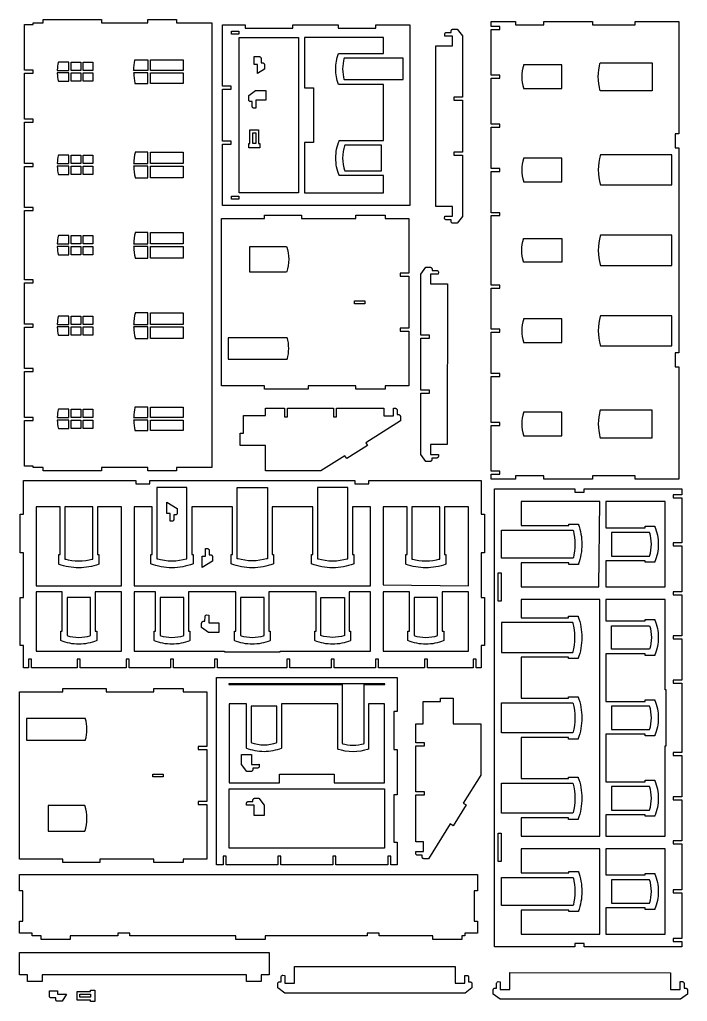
# Model space of a CAD drawing. Extents: x 0 to 269, y 0 to 206.
# Drawn here: x 0 to 139.8, y 0.7 to 206 of the extents above; entities that cross this region are included whole.
import ezdxf

# ---------------------------------------------------------------- set-up
doc = ezdxf.new("R2010")
doc.units = 0
doc.layers.get('0').update_dxf_attribs({"linetype": 'CONTINUOUS'})

msp = doc.modelspace()

# ---------------------------------------------------------------- linework, layer by layer
at = {"color": 0}
for points in [[(1.016, 185.219), (1.016, 194.844), (2.82508, 194.844), (2.82508, 195.469), (1.016, 195.469), (1.016, 205.031), (2.82508, 205.031), (2.82508, 205.339), (4.91461, 205.339), (4.91461, 206.039), (17.1381, 206.039), (17.1381, 205.339), (26.8029, 205.339), (26.8029, 206.039), (32.8369, 206.039), (32.8369, 205.339), (40.2275, 205.339), (40.2275, 112.337), (32.8369, 112.337), (32.8369, 111.637), (26.8029, 111.637), (26.8029, 112.337), (17.1381, 112.337), (17.1381, 111.637), (4.91461, 111.637), (4.91461, 112.337), (2.82508, 112.337), (2.82508, 112.646), (1.016, 112.646), (1.016, 122.208), (2.82508, 122.208), (2.82508, 122.833), (1.016, 122.833), (1.016, 132.458), (2.82508, 132.458), (2.82508, 133.083), (1.016, 133.083), (1.016, 141.707), (2.82508, 141.707), (2.82508, 142.332), (1.016, 142.332), (1.016, 150.957), (2.82508, 150.957), (2.82508, 151.582), (1.016, 151.582), (1.016, 166.094), (2.82508, 166.094), (2.82508, 166.719), (1.016, 166.719), (1.016, 175.344), (2.82508, 175.344), (2.82508, 175.969), (1.016, 175.969), (1.016, 184.594), (2.82508, 184.594), (2.82508, 185.219), (1.016, 185.219)], [(98.725, 165.657), (98.725, 174.282), (100.534, 174.282), (100.534, 174.907), (98.725, 174.907), (98.725, 183.532), (100.534, 183.532), (100.534, 184.157), (98.725, 184.157), (98.725, 193.782), (100.534, 193.782), (100.534, 194.407), (98.725, 194.407), (98.725, 203.968), (100.534, 203.968), (100.534, 204.593), (98.725, 204.593), (98.725, 205.678), (103.766, 205.678), (103.766, 204.978), (109.741, 204.978), (109.741, 205.678), (119.878, 205.678), (119.878, 204.978), (128.845, 204.978), (128.845, 205.678), (137.936, 205.678), (137.936, 182.154), (137.236, 182.154), (137.236, 179.229), (137.936, 179.229), (137.936, 136.323), (137.236, 136.323), (137.236, 133.398), (137.936, 133.398), (137.936, 109.875), (128.845, 109.875), (128.845, 110.575), (119.878, 110.575), (119.878, 109.875), (109.741, 109.875), (109.741, 110.575), (103.766, 110.575), (103.766, 109.875), (98.725, 109.875), (98.725, 110.959), (100.534, 110.959), (100.534, 111.584), (98.725, 111.584), (98.725, 121.145), (100.534, 121.145), (100.534, 121.77), (98.725, 121.77), (98.725, 131.395), (100.534, 131.395), (100.534, 132.02), (98.725, 132.02), (98.725, 140.646), (100.534, 140.646), (100.534, 141.271), (98.725, 141.271), (98.725, 149.896), (100.534, 149.896), (100.534, 150.521), (98.725, 150.521), (98.725, 165.032), (100.534, 165.032), (100.534, 165.657), (98.725, 165.657)], [(42.4885, 167.142), (42.4885, 180.003), (44.2975, 180.003), (44.2975, 180.628), (42.4885, 180.628), (42.4885, 191.494), (44.2975, 191.494), (44.2975, 192.119), (42.4885, 192.119), (42.4885, 204.981), (47.2217, 204.981), (47.2217, 204.281), (57.1468, 204.281), (57.1468, 204.981), (66.6447, 204.981), (66.6447, 204.281), (74.5697, 204.281), (74.5697, 204.981), (81.6999, 204.981), (81.6999, 167.142), (42.4885, 167.142)], [(44.3725, 203.61), (45.8975, 203.61), (45.8975, 202.985), (44.3725, 202.985), (44.3725, 203.61)], [(87.105, 200.567), (90.6126, 200.567), (90.6126, 202.592), (88.9631, 202.592), (88.9631, 202.979), (88.9631, 202.999), (88.971, 203.057), (88.9936, 203.129), (89.0293, 203.196), (89.0767, 203.253), (89.1339, 203.3), (89.1997, 203.336), (89.2725, 203.358), (89.3311, 203.367), (89.3507, 203.367), (90.3268, 203.367), (90.3268, 203.679), (90.3268, 203.699), (90.3346, 203.757), (90.3572, 203.829), (90.3929, 203.896), (90.4403, 203.953), (90.4976, 204), (90.5635, 204.036), (90.6361, 204.058), (90.6947, 204.067), (90.7143, 204.067), (91.6076, 204.067), (92.6617, 202.64), (92.6612, 189.804), (90.8714, 189.804), (90.8714, 189.179), (92.6612, 189.179), (92.661, 178.314), (90.8714, 178.314), (90.8714, 177.689), (92.6608, 177.689), (92.6604, 164.882), (91.5919, 163.44), (90.6986, 163.44), (90.679, 163.44), (90.6206, 163.449), (90.5478, 163.471), (90.4819, 163.507), (90.4247, 163.554), (90.3774, 163.611), (90.3418, 163.678), (90.3192, 163.75), (90.3114, 163.808), (90.3114, 163.828), (90.3117, 164.14), (89.3356, 164.142), (89.3018, 164.142), (89.2006, 164.165), (89.0856, 164.233), (89.0001, 164.335), (88.9593, 164.431), (88.9537, 164.464), (89.0019, 164.917), (90.6126, 164.915), (90.6126, 166.928), (87.0921, 166.928), (87.105, 200.567)], [(45.9725, 202.315), (58.3975, 202.315), (58.3975, 169.808), (45.9725, 169.808), (45.9725, 202.315)], [(61.4725, 180.342), (59.6543, 180.342), (59.6543, 169.808), (76.1867, 169.808), (76.1867, 173.401), (66.9032, 173.401), (66.8575, 173.513), (66.7314, 173.846), (66.5825, 174.297), (66.4565, 174.753), (66.3535, 175.212), (66.2733, 175.676), (66.216, 176.142), (66.1817, 176.61), (66.1703, 177.078), (66.1817, 177.546), (66.216, 178.014), (66.2733, 178.479), (66.3535, 178.943), (66.4565, 179.403), (66.5825, 179.858), (66.7314, 180.308), (66.8575, 180.643), (66.9032, 180.753), (76.1867, 180.753), (76.1867, 192.496), (66.7272, 192.496), (66.6579, 192.69), (66.4835, 193.286), (66.3096, 194.087), (66.2051, 194.9), (66.1703, 195.715), (66.2051, 196.532), (66.3096, 197.343), (66.4835, 198.146), (66.6579, 198.74), (66.7272, 198.935), (76.1867, 198.935), (76.1867, 202.315), (59.6543, 202.315), (59.6543, 191.781), (61.4725, 191.781), (61.4725, 180.342)], [(10.2887, 195.421), (10.2887, 197.164), (8.12261, 197.164), (8.09462, 197.058), (8.02257, 196.735), (7.94672, 196.3), (7.89518, 195.862), (7.87181, 195.532), (7.86817, 195.421), (10.2887, 195.421)], [(10.8183, 197.164), (12.7887, 197.164), (12.7887, 195.421), (10.8183, 195.421), (10.8183, 197.164)], [(13.3183, 197.164), (15.2888, 197.164), (15.2888, 195.421), (13.3183, 195.421), (13.3183, 197.164)], [(26.8626, 197.619), (26.8626, 195.421), (23.8669, 195.421), (23.8703, 195.56), (23.8946, 195.975), (23.9506, 196.528), (24.0344, 197.075), (24.1149, 197.483), (24.1464, 197.619), (26.8626, 197.619)], [(27.3921, 197.619), (34.2433, 197.619), (34.2433, 195.421), (27.3921, 195.421), (27.3921, 197.619)], [(51.2325, 195.674), (49.7575, 194.747), (49.7575, 196.639), (49.0575, 196.639), (49.0575, 198.314), (50.145, 198.314), (50.1644, 198.314), (50.2231, 198.306), (50.2957, 198.283), (50.3615, 198.247), (50.4189, 198.2), (50.4663, 198.143), (50.5019, 198.078), (50.5246, 198.004), (50.5325, 197.946), (50.5325, 197.926), (50.5325, 197), (50.845, 197), (50.8644, 197), (50.9231, 196.992), (50.9958, 196.969), (51.0615, 196.933), (51.1189, 196.886), (51.1662, 196.829), (51.2019, 196.763), (51.2246, 196.69), (51.2325, 196.632), (51.2325, 196.612), (51.2325, 195.674)], [(80.2611, 197.951), (67.9217, 197.951), (67.8826, 197.814), (67.7849, 197.4), (67.6871, 196.842), (67.6285, 196.279), (67.6089, 195.715), (67.6285, 195.151), (67.6871, 194.59), (67.7849, 194.032), (67.8826, 193.617), (67.9217, 193.481), (80.2611, 193.481), (80.2611, 197.951)], [(113.452, 196.557), (105.489, 196.557), (105.442, 196.407), (105.327, 195.95), (105.211, 195.336), (105.141, 194.717), (105.118, 194.094), (105.141, 193.472), (105.211, 192.853), (105.327, 192.239), (105.442, 191.782), (105.489, 191.632), (113.452, 191.632), (113.452, 196.557)], [(132.407, 197.011), (132.407, 191.178), (121.5, 191.178), (121.453, 191.356), (121.333, 191.899), (121.214, 192.626), (121.142, 193.36), (121.118, 194.094), (121.142, 194.829), (121.214, 195.563), (121.333, 196.29), (121.453, 196.833), (121.5, 197.011), (132.407, 197.011)], [(10.2887, 193.149), (10.2887, 194.892), (7.86817, 194.892), (7.87181, 194.782), (7.89518, 194.451), (7.94672, 194.013), (8.02257, 193.578), (8.09462, 193.256), (8.12261, 193.149), (10.2887, 193.149)], [(10.8183, 194.892), (12.7887, 194.892), (12.7887, 193.149), (10.8183, 193.149), (10.8183, 194.892)], [(13.3183, 194.892), (15.2888, 194.892), (15.2888, 193.149), (13.3183, 193.149), (13.3183, 194.892)], [(26.8626, 192.694), (26.8626, 194.892), (23.8669, 194.892), (23.8703, 194.753), (23.8946, 194.337), (23.9506, 193.786), (24.0344, 193.237), (24.1149, 192.829), (24.1464, 192.694), (26.8626, 192.694)], [(27.3921, 194.892), (34.2433, 194.892), (34.2433, 192.694), (27.3921, 192.694), (27.3921, 194.892)], [(51.5158, 191.239), (51.5158, 189.19), (49.4158, 189.19), (49.4158, 187.54), (49.0283, 187.54), (49.0087, 187.54), (48.9501, 187.549), (48.8775, 187.571), (48.8117, 187.607), (48.7543, 187.654), (48.7069, 187.711), (48.6713, 187.778), (48.6486, 187.85), (48.6408, 187.908), (48.6408, 187.928), (48.6408, 188.904), (48.3283, 188.904), (48.3088, 188.904), (48.2501, 188.913), (48.1775, 188.935), (48.1117, 188.971), (48.0543, 189.018), (48.0069, 189.075), (47.9712, 189.142), (47.9486, 189.214), (47.9408, 189.272), (47.9408, 189.292), (47.9408, 190.185), (49.366, 191.239), (51.5158, 191.239)], [(50.0139, 180.147), (50.2865, 180.147), (50.2865, 179.254), (47.9388, 179.254), (47.9388, 180.147), (48.2115, 180.147), (48.2115, 182.964), (50.0139, 182.964), (50.0139, 180.147)], [(48.8093, 182.346), (49.4161, 182.346), (49.4161, 180.147), (48.8093, 180.147), (48.8093, 182.346)], [(75.7158, 179.769), (68.0665, 179.769), (68.0096, 179.607), (67.8663, 179.11), (67.7233, 178.438), (67.6375, 177.76), (67.6089, 177.078), (67.6375, 176.396), (67.7233, 175.717), (67.8663, 175.046), (68.0096, 174.549), (68.0665, 174.386), (75.7158, 174.386), (75.7158, 179.769)], [(10.2887, 175.921), (10.2887, 177.664), (8.12261, 177.664), (8.09462, 177.558), (8.02257, 177.235), (7.94672, 176.8), (7.89518, 176.362), (7.87181, 176.032), (7.86817, 175.921), (10.2887, 175.921)], [(10.8183, 177.664), (12.7887, 177.664), (12.7887, 175.921), (10.8183, 175.921), (10.8183, 177.664)], [(13.3183, 177.664), (15.2888, 177.664), (15.2888, 175.921), (13.3183, 175.921), (13.3183, 177.664)], [(26.8626, 175.921), (26.8626, 178.346), (24.2018, 178.346), (24.1639, 178.197), (24.0668, 177.747), (23.9658, 177.143), (23.8992, 176.533), (23.8707, 176.075), (23.8669, 175.921), (26.8626, 175.921)], [(27.3921, 178.346), (34.2433, 178.346), (34.2433, 175.921), (27.3921, 175.921), (27.3921, 178.346)], [(113.452, 177.057), (105.489, 177.057), (105.442, 176.907), (105.327, 176.45), (105.211, 175.836), (105.141, 175.217), (105.118, 174.594), (105.141, 173.972), (105.211, 173.353), (105.327, 172.739), (105.442, 172.282), (105.489, 172.132), (113.452, 172.132), (113.452, 177.057)], [(136.498, 171.45), (136.498, 177.739), (121.563, 177.739), (121.508, 177.547), (121.369, 176.962), (121.229, 176.178), (121.146, 175.388), (121.118, 174.594), (121.146, 173.801), (121.229, 173.011), (121.369, 172.226), (121.508, 171.642), (121.563, 171.45), (136.498, 171.45)], [(10.2887, 175.392), (7.86817, 175.392), (7.87181, 175.282), (7.89518, 174.951), (7.94672, 174.513), (8.02257, 174.078), (8.09462, 173.756), (8.12261, 173.649), (10.2887, 173.649), (10.2887, 175.392)], [(10.8183, 175.392), (12.7887, 175.392), (12.7887, 173.649), (10.8183, 173.649), (10.8183, 175.392)], [(13.3183, 175.392), (15.2888, 175.392), (15.2888, 173.649), (13.3183, 173.649), (13.3183, 175.392)], [(26.8626, 172.967), (26.8626, 175.392), (23.8669, 175.392), (23.8707, 175.239), (23.8992, 174.779), (23.9658, 174.169), (24.0668, 173.565), (24.1639, 173.115), (24.2018, 172.967), (26.8626, 172.967)], [(27.3921, 175.392), (34.2433, 175.392), (34.2433, 172.967), (27.3921, 172.967), (27.3921, 175.392)], [(44.3725, 169.138), (45.8975, 169.138), (45.8975, 168.513), (44.3725, 168.513), (44.3725, 169.138)], [(51.2438, 165.142), (59.0136, 165.142), (59.0136, 164.442), (70.3476, 164.442), (70.3476, 165.142), (76.4733, 165.142), (76.4733, 164.442), (81.4389, 164.442), (81.4389, 152.981), (79.6297, 152.981), (79.6297, 152.356), (81.4389, 152.356), (81.4389, 141.49), (79.6297, 141.49), (79.6297, 140.865), (81.4389, 140.865), (81.4389, 129.403), (76.4733, 129.403), (76.4733, 128.703), (70.3476, 128.703), (70.3476, 129.403), (60.3608, 129.403), (60.3608, 128.703), (51.2438, 128.703), (51.2438, 129.403), (42.2275, 129.403), (42.2275, 164.442), (51.2438, 164.442), (51.2438, 165.142)], [(10.2887, 159.103), (10.2887, 160.846), (8.12261, 160.846), (8.09462, 160.739), (8.02257, 160.417), (7.94672, 159.982), (7.89518, 159.543), (7.87181, 159.214), (7.86817, 159.103), (10.2887, 159.103)], [(10.8183, 160.846), (12.7887, 160.846), (12.7887, 159.103), (10.8183, 159.103), (10.8183, 160.846)], [(13.3183, 160.846), (15.2888, 160.846), (15.2888, 159.103), (13.3183, 159.103), (13.3183, 160.846)], [(26.8626, 159.103), (26.8626, 161.528), (24.2018, 161.528), (24.1639, 161.379), (24.0668, 160.929), (23.9658, 160.325), (23.8992, 159.715), (23.8707, 159.256), (23.8669, 159.103), (26.8626, 159.103)], [(27.3921, 161.528), (34.2433, 161.528), (34.2433, 159.103), (27.3921, 159.103), (27.3921, 161.528)], [(113.452, 160.239), (113.452, 155.314), (105.489, 155.314), (105.442, 155.464), (105.327, 155.921), (105.211, 156.535), (105.141, 157.154), (105.118, 157.776), (105.141, 158.399), (105.211, 159.018), (105.327, 159.632), (105.442, 160.089), (105.489, 160.239), (113.452, 160.239)], [(136.498, 154.632), (136.498, 160.921), (121.563, 160.921), (121.508, 160.729), (121.369, 160.144), (121.229, 159.36), (121.146, 158.569), (121.118, 157.776), (121.146, 156.983), (121.229, 156.192), (121.369, 155.407), (121.508, 154.824), (121.563, 154.632), (136.498, 154.632)], [(10.2887, 156.831), (10.2887, 158.574), (7.86817, 158.574), (7.87181, 158.462), (7.89518, 158.133), (7.94672, 157.694), (8.02257, 157.26), (8.09462, 156.938), (8.12261, 156.831), (10.2887, 156.831)], [(10.8183, 158.574), (12.7887, 158.574), (12.7887, 156.831), (10.8183, 156.831), (10.8183, 158.574)], [(13.3183, 158.574), (15.2888, 158.574), (15.2888, 156.831), (13.3183, 156.831), (13.3183, 158.574)], [(26.8626, 158.574), (23.8669, 158.574), (23.8707, 158.421), (23.8992, 157.961), (23.9658, 157.351), (24.0668, 156.747), (24.1639, 156.297), (24.2018, 156.149), (26.8626, 156.149), (26.8626, 158.574)], [(27.3921, 158.574), (34.2433, 158.574), (34.2433, 156.149), (27.3921, 156.149), (27.3921, 158.574)], [(48.2115, 153.214), (48.2115, 158.597), (55.8607, 158.597), (55.9176, 158.435), (56.061, 157.938), (56.2039, 157.267), (56.2897, 156.587), (56.3183, 155.906), (56.2897, 155.224), (56.2039, 154.546), (56.061, 153.875), (55.9176, 153.378), (55.8607, 153.214), (48.2115, 153.214)], [(89.5169, 117.124), (86.0092, 117.124), (86.0092, 115.099), (87.6588, 115.099), (87.6588, 114.712), (87.6588, 114.693), (87.6508, 114.634), (87.6283, 114.561), (87.5926, 114.495), (87.5453, 114.438), (87.4879, 114.391), (87.4221, 114.355), (87.3494, 114.332), (87.2908, 114.324), (87.2714, 114.324), (86.2951, 114.324), (86.2951, 114.012), (86.2951, 113.993), (86.2872, 113.934), (86.2646, 113.861), (86.2289, 113.795), (86.1817, 113.738), (86.1243, 113.691), (86.0585, 113.655), (85.9857, 113.632), (85.9271, 113.624), (85.9076, 113.624), (85.0144, 113.624), (83.9603, 115.05), (83.9607, 127.886), (85.7506, 127.886), (85.7506, 128.511), (83.9607, 128.511), (83.9611, 139.376), (85.7506, 139.376), (85.7506, 140.001), (83.9611, 140.001), (83.9614, 152.808), (85.03, 154.251), (85.9233, 154.25), (85.9428, 154.25), (86.0014, 154.242), (86.0742, 154.219), (86.1399, 154.183), (86.1972, 154.136), (86.2444, 154.079), (86.2801, 154.014), (86.3026, 153.94), (86.3106, 153.882), (86.3106, 153.862), (86.3103, 153.55), (87.2864, 153.549), (87.3201, 153.549), (87.4213, 153.525), (87.5362, 153.457), (87.6217, 153.356), (87.6625, 153.26), (87.6682, 153.226), (87.62, 152.774), (86.0092, 152.775), (86.0092, 150.763), (89.5299, 150.763), (89.5169, 117.124)], [(70.0732, 147.226), (72.2708, 147.226), (72.2708, 146.619), (70.0732, 146.619), (70.0732, 147.226)], [(10.2887, 142.285), (10.2887, 144.028), (8.12261, 144.028), (8.09462, 143.921), (8.02257, 143.599), (7.94672, 143.164), (7.89518, 142.725), (7.87181, 142.394), (7.86817, 142.285), (10.2887, 142.285)], [(10.8183, 144.028), (12.7887, 144.028), (12.7887, 142.285), (10.8183, 142.285), (10.8183, 144.028)], [(13.3183, 144.028), (15.2888, 144.028), (15.2888, 142.285), (13.3183, 142.285), (13.3183, 144.028)], [(26.8626, 144.71), (24.2018, 144.71), (24.1639, 144.561), (24.0668, 144.111), (23.9658, 143.507), (23.8992, 142.897), (23.8707, 142.438), (23.8669, 142.285), (26.8626, 142.285), (26.8626, 144.71)], [(27.3921, 144.71), (34.2433, 144.71), (34.2433, 142.285), (27.3921, 142.285), (27.3921, 144.71)], [(136.498, 144.103), (121.563, 144.103), (121.508, 143.91), (121.369, 143.326), (121.229, 142.542), (121.146, 141.751), (121.118, 140.958), (121.146, 140.164), (121.229, 139.374), (121.369, 138.589), (121.508, 138.006), (121.563, 137.814), (136.498, 137.814), (136.498, 144.103)], [(10.2887, 141.756), (7.86817, 141.756), (7.87181, 141.644), (7.89518, 141.315), (7.94672, 140.876), (8.02257, 140.442), (8.09462, 140.119), (8.12261, 140.013), (10.2887, 140.013), (10.2887, 141.756)], [(10.8183, 141.756), (12.7887, 141.756), (12.7887, 140.013), (10.8183, 140.013), (10.8183, 141.756)], [(13.3183, 141.756), (15.2888, 141.756), (15.2888, 140.013), (13.3183, 140.013), (13.3183, 141.756)], [(26.8626, 141.756), (23.8669, 141.756), (23.8707, 141.601), (23.8992, 141.143), (23.9658, 140.533), (24.0668, 139.929), (24.1639, 139.479), (24.2018, 139.331), (26.8626, 139.331), (26.8626, 141.756)], [(27.3921, 141.756), (34.2433, 141.756), (34.2433, 139.331), (27.3921, 139.331), (27.3921, 141.756)], [(113.452, 138.495), (113.452, 143.421), (105.489, 143.421), (105.442, 143.271), (105.327, 142.814), (105.211, 142.2), (105.141, 141.581), (105.118, 140.958), (105.141, 140.336), (105.211, 139.717), (105.327, 139.101), (105.442, 138.645), (105.489, 138.495), (113.452, 138.495)], [(43.6661, 139.503), (43.6661, 135.033), (56.0056, 135.033), (56.0446, 135.169), (56.1424, 135.584), (56.2401, 136.142), (56.2988, 136.704), (56.3183, 137.268), (56.2988, 137.832), (56.2401, 138.394), (56.1424, 138.951), (56.0446, 139.367), (56.0056, 139.503), (43.6661, 139.503)], [(10.2887, 124.528), (8.12261, 124.528), (8.09462, 124.421), (8.02257, 124.098), (7.94672, 123.663), (7.89518, 123.225), (7.87181, 122.895), (7.86817, 122.785), (10.2887, 122.785), (10.2887, 124.528)], [(10.8183, 124.528), (12.7887, 124.528), (12.7887, 122.785), (10.8183, 122.785), (10.8183, 124.528)], [(13.3183, 124.528), (15.2888, 124.528), (15.2888, 122.785), (13.3183, 122.785), (13.3183, 124.528)], [(26.8626, 124.983), (24.1464, 124.983), (24.1149, 124.847), (24.0344, 124.439), (23.9506, 123.891), (23.8946, 123.339), (23.8703, 122.923), (23.8669, 122.785), (26.8626, 122.785), (26.8626, 124.983)], [(27.3921, 124.983), (34.2433, 124.983), (34.2433, 122.785), (27.3921, 122.785), (27.3921, 124.983)], [(76.2011, 124.733), (76.2011, 123.133), (78.2263, 123.133), (78.2263, 124.733), (78.6137, 124.733), (78.6332, 124.733), (78.6918, 124.725), (78.7644, 124.702), (78.8303, 124.667), (78.8876, 124.619), (78.935, 124.562), (78.9707, 124.496), (78.9933, 124.423), (79.0012, 124.365), (79.0012, 124.345), (79.0012, 123.419), (79.3137, 123.419), (79.3332, 123.419), (79.3918, 123.411), (79.4646, 123.388), (79.5303, 123.352), (79.5876, 123.305), (79.635, 123.248), (79.6707, 123.182), (79.6932, 123.109), (79.7011, 123.051), (79.7011, 123.031), (79.7011, 122.092), (72.4312, 117.528), (72.8033, 116.935), (68.454, 114.205), (68.0818, 114.798), (63.0432, 111.635), (51.4906, 111.635), (51.4906, 116.946), (46.1307, 116.946), (46.1307, 119.534), (46.8307, 119.534), (46.8307, 123.191), (51.4906, 123.191), (51.4906, 124.733), (55.4557, 124.733), (55.4557, 122.949), (56.0807, 122.949), (56.0807, 124.733), (65.7057, 124.733), (65.7057, 122.949), (66.3307, 122.949), (66.3307, 124.733), (76.2011, 124.733)], [(113.452, 118.995), (113.452, 123.92), (105.489, 123.92), (105.442, 123.771), (105.327, 123.314), (105.211, 122.7), (105.141, 122.08), (105.118, 121.458), (105.141, 120.836), (105.211, 120.216), (105.327, 119.602), (105.442, 119.145), (105.489, 118.995), (113.452, 118.995)], [(132.407, 118.541), (132.407, 124.375), (121.5, 124.375), (121.453, 124.196), (121.333, 123.654), (121.214, 122.926), (121.142, 122.193), (121.118, 121.458), (121.142, 120.723), (121.214, 119.99), (121.333, 119.262), (121.453, 118.72), (121.5, 118.541), (132.407, 118.541)], [(10.2887, 122.255), (7.86817, 122.255), (7.87181, 122.145), (7.89518, 121.815), (7.94672, 121.377), (8.02257, 120.942), (8.09462, 120.619), (8.12261, 120.512), (10.2887, 120.512), (10.2887, 122.255)], [(10.8183, 122.255), (12.7887, 122.255), (12.7887, 120.512), (10.8183, 120.512), (10.8183, 122.255)], [(13.3183, 122.255), (15.2888, 122.255), (15.2888, 120.512), (13.3183, 120.512), (13.3183, 122.255)], [(26.8626, 122.255), (23.8669, 122.255), (23.8703, 122.117), (23.8946, 121.701), (23.9506, 121.149), (24.0344, 120.601), (24.1149, 120.193), (24.1464, 120.057), (26.8626, 120.057), (26.8626, 122.255)], [(27.3921, 122.255), (34.2433, 122.255), (34.2433, 120.057), (27.3921, 120.057), (27.3921, 122.255)], [(32.196, 72.2326), (31.571, 72.2326), (31.571, 70.4236), (22.946, 70.4236), (22.946, 72.2326), (22.321, 72.2326), (22.321, 70.4236), (12.696, 70.4236), (12.696, 72.2326), (12.071, 72.2326), (12.071, 70.4236), (2.50993, 70.4236), (2.50993, 72.2326), (1.88493, 72.2326), (1.88493, 70.4236), (0.80051, 70.4236), (0.80051, 75.0819), (0.10053, 75.0819), (0.10053, 85.1569), (0.80051, 85.1569), (0.80051, 94.505), (0.10053, 94.505), (0.10053, 102.58), (0.80051, 102.58), (0.80051, 109.635), (24.3238, 109.635), (24.3238, 108.935), (27.2488, 108.935), (27.2488, 109.635), (70.1547, 109.635), (70.1547, 108.935), (73.0797, 108.935), (73.0797, 109.635), (96.6029, 109.635), (96.6029, 102.58), (97.3029, 102.58), (97.3029, 94.505), (96.6029, 94.505), (96.6029, 85.1569), (97.3029, 85.1569), (97.3029, 75.0819), (96.6029, 75.0819), (96.6029, 70.4236), (95.5186, 70.4236), (95.5186, 72.2326), (94.8936, 72.2326), (94.8936, 70.4236), (85.3325, 70.4236), (85.3325, 72.2326), (84.7075, 72.2326), (84.7075, 70.4236), (75.0825, 70.4236), (75.0825, 72.2326), (74.4575, 72.2326), (74.4575, 70.4236), (65.8325, 70.4236), (65.8325, 72.2326), (65.2075, 72.2326), (65.2075, 70.4236), (56.5824, 70.4236), (56.5824, 72.2326), (55.9574, 72.2326), (55.9574, 70.4236), (41.4461, 70.4236), (41.4461, 72.2326), (40.821, 72.2326), (40.821, 70.4236), (32.196, 70.4236), (32.196, 72.2326)], [(35.0278, 108.196), (28.7392, 108.196), (28.7392, 93.2621), (28.9311, 93.2067), (29.5149, 93.0672), (30.2996, 92.9282), (31.09, 92.8447), (31.8835, 92.8169), (32.6769, 92.8447), (33.4675, 92.9282), (34.2521, 93.0672), (34.8358, 93.2067), (35.0278, 93.2621), (35.0278, 108.196)], [(45.5574, 108.196), (51.8461, 108.196), (51.8461, 93.2621), (51.654, 93.2067), (51.0703, 93.0672), (50.2857, 92.9282), (49.4951, 92.8447), (48.7017, 92.8169), (47.9082, 92.8447), (47.1178, 92.9282), (46.3331, 93.0672), (45.7493, 93.2067), (45.5574, 93.2621), (45.5574, 108.196)], [(68.6643, 108.196), (62.3756, 108.196), (62.3756, 93.2621), (62.5675, 93.2067), (63.1513, 93.0672), (63.936, 92.9282), (64.7264, 92.8447), (65.5199, 92.8169), (66.3133, 92.8447), (67.1039, 92.9282), (67.8885, 93.0672), (68.4722, 93.2067), (68.6643, 93.2621), (68.6643, 108.196)], [(118.125, 12.7725), (116.2, 12.7725), (116.2, 12.0725), (99.4135, 12.0725), (99.4135, 107.875), (116.2, 107.875), (116.2, 107.175), (118.125, 107.175), (118.125, 107.875), (138.625, 107.875), (138.625, 106.641), (136.816, 106.641), (136.816, 106.016), (138.625, 106.016), (138.625, 96.6044), (136.816, 96.6044), (136.816, 95.9794), (138.625, 95.9794), (138.625, 86.3544), (136.816, 86.3544), (136.816, 85.7294), (138.625, 85.7294), (138.625, 77.1044), (136.816, 77.1044), (136.816, 76.4794), (138.625, 76.4794), (138.625, 67.8544), (136.816, 67.8544), (136.816, 67.2294), (138.625, 67.2294), (138.625, 52.7181), (136.816, 52.7181), (136.816, 52.0931), (138.625, 52.0931), (138.625, 43.4681), (136.816, 43.4681), (136.816, 42.8431), (138.625, 42.8431), (138.625, 34.2181), (136.816, 34.2181), (136.816, 33.5931), (138.625, 33.5931), (138.625, 23.9681), (136.816, 23.9681), (136.816, 23.3431), (138.625, 23.3431), (138.625, 13.7819), (136.816, 13.7819), (136.816, 13.1569), (138.625, 13.1569), (138.625, 12.0725), (118.125, 12.0725), (118.125, 12.7725)], [(32.2831, 102.425), (32.2831, 101.498), (32.2831, 101.479), (32.2751, 101.42), (32.2526, 101.348), (32.2169, 101.282), (32.1696, 101.225), (32.1122, 101.177), (32.0464, 101.142), (31.9738, 101.119), (31.9151, 101.111), (31.8956, 101.111), (31.5081, 101.111), (31.5081, 102.711), (30.8081, 102.711), (30.8081, 105.117), (32.9831, 103.752), (32.9831, 102.813), (32.9831, 102.793), (32.9751, 102.735), (32.9526, 102.662), (32.9169, 102.596), (32.8696, 102.539), (32.8122, 102.491), (32.7464, 102.456), (32.6736, 102.433), (32.6151, 102.425), (32.5956, 102.425), (32.2831, 102.425)], [(121.459, 105.209), (104.943, 105.209), (104.943, 100.193), (114.932, 100.193), (114.932, 100.496), (116.958, 100.496), (117.002, 100.369), (117.125, 99.9831), (117.27, 99.465), (117.392, 98.9426), (117.492, 98.4167), (117.57, 97.8881), (117.626, 97.3572), (117.659, 96.825), (117.67, 96.2919), (117.659, 95.759), (117.626, 95.2268), (117.57, 94.696), (117.492, 94.1674), (117.392, 93.6414), (117.27, 93.119), (117.125, 92.601), (117.002, 92.2153), (116.958, 92.0878), (114.932, 92.0878), (114.932, 92.3908), (104.943, 92.3908), (104.943, 87.375), (121.259, 87.375), (121.459, 105.209)], [(135.141, 105.209), (122.716, 105.209), (122.716, 99.7386), (130.943, 99.7386), (130.943, 100.042), (132.926, 100.042), (132.972, 99.9294), (133.1, 99.5881), (133.251, 99.1285), (133.379, 98.6638), (133.484, 98.1946), (133.566, 97.7219), (133.624, 97.2468), (133.659, 96.7699), (133.67, 96.2919), (133.659, 95.8143), (133.624, 95.3374), (133.566, 94.8621), (133.484, 94.3894), (133.379, 93.9203), (133.251, 93.4556), (133.1, 92.996), (132.972, 92.6546), (132.926, 92.5424), (130.943, 92.5424), (130.943, 92.8454), (122.716, 92.8454), (122.716, 87.375), (135.141, 87.375), (135.141, 105.209)], [(8.17931, 94.1168), (8.48236, 94.1168), (8.48236, 104.105), (3.46642, 104.105), (3.46642, 87.5896), (21.3006, 87.5896), (21.3006, 104.105), (16.2847, 104.105), (16.2847, 94.1168), (16.5876, 94.1168), (16.5876, 92.0904), (16.4603, 92.046), (16.0744, 91.9235), (15.5564, 91.7787), (15.034, 91.6564), (14.5082, 91.5562), (13.9794, 91.4783), (13.4487, 91.4228), (12.9164, 91.3893), (12.3835, 91.3782), (11.8505, 91.3893), (11.3183, 91.4228), (10.7875, 91.4783), (10.2588, 91.5562), (9.73292, 91.6564), (9.21056, 91.7787), (8.69243, 91.9235), (8.30664, 92.046), (8.17931, 92.0904), (8.17931, 94.1168)], [(15.3006, 104.105), (9.46647, 104.105), (9.46647, 93.1989), (9.64512, 93.1513), (10.1875, 93.0318), (10.9156, 92.9124), (11.6483, 92.8407), (12.3835, 92.8168), (13.1186, 92.8407), (13.8514, 92.9124), (14.5794, 93.0318), (15.1218, 93.1513), (15.3006, 93.1989), (15.3006, 104.105)], [(23.9665, 104.105), (23.9665, 87.5896), (73.4369, 87.5896), (73.4369, 104.105), (69.6483, 104.105), (69.6483, 94.1806), (69.9514, 94.1806), (69.9514, 92.1721), (69.8176, 92.1226), (69.4119, 91.9861), (68.8668, 91.8247), (68.3167, 91.6883), (67.7624, 91.5767), (67.2046, 91.4899), (66.6444, 91.4278), (66.0826, 91.3907), (65.5199, 91.3782), (64.9572, 91.3907), (64.3954, 91.4278), (63.8351, 91.4899), (63.2775, 91.5767), (62.7232, 91.6883), (62.1731, 91.8247), (61.6278, 91.9861), (61.2222, 92.1226), (61.0885, 92.1721), (61.0885, 94.1806), (61.3915, 94.1806), (61.3915, 104.105), (52.8301, 104.105), (52.8301, 94.1806), (53.1332, 94.1806), (53.1332, 92.1721), (52.9994, 92.1226), (52.5938, 91.9861), (52.0486, 91.8247), (51.4985, 91.6883), (50.9442, 91.5767), (50.3864, 91.4899), (49.8263, 91.4278), (49.2644, 91.3907), (48.7017, 91.3782), (48.139, 91.3907), (47.5772, 91.4278), (47.0169, 91.4899), (46.4593, 91.5767), (45.905, 91.6883), (45.3549, 91.8247), (44.8096, 91.9861), (44.404, 92.1226), (44.2703, 92.1721), (44.2703, 94.1806), (44.5733, 94.1806), (44.5733, 104.105), (36.0119, 104.105), (36.0119, 94.1806), (36.315, 94.1806), (36.315, 92.1721), (36.1813, 92.1226), (35.7756, 91.9861), (35.2304, 91.8247), (34.6803, 91.6883), (34.126, 91.5767), (33.5682, 91.4899), (33.0081, 91.4278), (32.4462, 91.3907), (31.8835, 91.3782), (31.3208, 91.3907), (30.759, 91.4278), (30.1988, 91.4899), (29.6411, 91.5767), (29.0868, 91.6883), (28.5367, 91.8247), (27.9914, 91.9861), (27.5858, 92.1226), (27.4521, 92.1721), (27.4521, 94.1806), (27.7551, 94.1806), (27.7551, 104.105), (23.9665, 104.105)], [(81.1187, 94.1168), (81.1187, 104.105), (76.1029, 104.105), (76.1029, 87.7896), (93.9369, 87.59), (93.9369, 104.105), (88.9211, 104.105), (88.9211, 94.1168), (89.2242, 94.1168), (89.2242, 92.0904), (89.0968, 92.046), (88.711, 91.9235), (88.1929, 91.7787), (87.6706, 91.6564), (87.1446, 91.5562), (86.616, 91.4783), (86.0851, 91.4228), (85.5529, 91.3893), (85.02, 91.3782), (84.4869, 91.3893), (83.9547, 91.4228), (83.4239, 91.4783), (82.8953, 91.5562), (82.3693, 91.6564), (81.8469, 91.7787), (81.3289, 91.9235), (80.9432, 92.046), (80.8158, 92.0904), (80.8158, 94.1168), (81.1187, 94.1168)], [(87.9369, 104.105), (82.1029, 104.105), (82.1029, 93.1989), (82.2815, 93.1514), (82.8239, 93.0318), (83.5521, 92.9124), (84.2849, 92.8407), (85.02, 92.8168), (85.7551, 92.8407), (86.4879, 92.9124), (87.216, 93.0318), (87.7583, 93.1513), (87.9369, 93.1989), (87.9369, 104.105)], [(100.852, 93.375), (100.852, 99.209), (115.85, 99.209), (115.897, 99.0304), (116.017, 98.4881), (116.136, 97.7599), (116.208, 97.0271), (116.232, 96.2919), (116.208, 95.5569), (116.136, 94.8242), (116.017, 94.096), (115.897, 93.5536), (115.85, 93.375), (100.852, 93.375)], [(123.898, 98.7544), (123.898, 93.8294), (131.861, 93.8294), (131.907, 93.9794), (132.023, 94.436), (132.139, 95.0504), (132.209, 95.6699), (132.232, 96.2919), (132.209, 96.9142), (132.139, 97.5338), (132.023, 98.1481), (131.907, 98.6047), (131.861, 98.7544), (123.898, 98.7544)], [(38.1749, 93.8003), (38.8749, 93.8003), (38.8749, 95.4003), (39.2624, 95.4003), (39.2819, 95.4003), (39.3406, 95.3924), (39.4132, 95.3699), (39.479, 95.3342), (39.5364, 95.2868), (39.5838, 95.2294), (39.6194, 95.1638), (39.6419, 95.091), (39.6499, 95.0324), (39.6499, 95.0128), (39.6499, 94.0863), (39.9624, 94.0863), (39.9819, 94.0863), (40.0404, 94.0783), (40.1132, 94.0558), (40.179, 94.0201), (40.2364, 93.9728), (40.2837, 93.9154), (40.3194, 93.8496), (40.3421, 93.7768), (40.35, 93.7182), (40.35, 93.6988), (40.35, 92.7594), (38.1749, 91.3942), (38.1749, 93.8003)], [(100.152, 90.3043), (100.777, 90.3043), (100.777, 84.3793), (100.152, 84.3793), (100.152, 90.3043)], [(3.46642, 86.3328), (3.46642, 73.9078), (21.3006, 73.9078), (21.3006, 86.3328), (15.8301, 86.3328), (15.8301, 78.1061), (16.1332, 78.1061), (16.1332, 76.1231), (16.0208, 76.0767), (15.6796, 75.9485), (15.22, 75.7972), (14.7553, 75.6692), (14.286, 75.5644), (13.8134, 75.4829), (13.3382, 75.4247), (12.8613, 75.3899), (12.3835, 75.3782), (11.9057, 75.3899), (11.4288, 75.4247), (10.9536, 75.4829), (10.481, 75.5644), (10.0118, 75.6692), (9.54699, 75.7972), (9.0874, 75.9485), (8.7461, 76.0767), (8.6339, 76.1231), (8.6339, 78.1061), (8.9369, 78.1061), (8.9369, 86.3328), (3.46642, 86.3328)], [(52.4514, 76.1231), (52.3392, 76.0767), (51.9978, 75.9485), (51.5382, 75.7972), (51.0735, 75.6692), (50.6043, 75.5644), (50.1317, 75.4829), (49.6565, 75.4247), (49.1796, 75.3899), (48.7017, 75.3782), (48.2239, 75.3899), (47.7469, 75.4247), (47.2718, 75.4829), (46.7992, 75.5644), (46.33, 75.6692), (45.8653, 75.7972), (45.4056, 75.9485), (45.0643, 76.0767), (44.9521, 76.1231), (44.9521, 78.1061), (45.2551, 78.1061), (45.2551, 86.3328), (35.3301, 86.3328), (35.3301, 78.1061), (35.6332, 78.1061), (35.6332, 76.1231), (35.5208, 76.0767), (35.1796, 75.9485), (34.72, 75.7972), (34.2553, 75.6692), (33.786, 75.5644), (33.3135, 75.4829), (32.8382, 75.4247), (32.3613, 75.3899), (31.8835, 75.3782), (31.4057, 75.3899), (30.9288, 75.4247), (30.4536, 75.4829), (29.981, 75.5644), (29.5118, 75.6692), (29.0469, 75.7972), (28.5874, 75.9485), (28.2461, 76.0767), (28.1339, 76.1231), (28.1339, 78.1061), (28.4369, 78.1061), (28.4369, 86.3328), (23.9665, 86.3328), (23.9665, 73.9078), (42.8558, 73.9078), (42.8558, 73.75), (54.5476, 73.75), (54.5476, 73.9078), (73.4369, 73.9078), (73.4369, 86.3328), (68.9665, 86.3328), (68.9665, 78.1061), (69.2696, 78.1061), (69.2696, 76.1231), (69.1574, 76.0767), (68.816, 75.9485), (68.3564, 75.7972), (67.8917, 75.6692), (67.4225, 75.5644), (66.9499, 75.4829), (66.4747, 75.4247), (65.9978, 75.3899), (65.52, 75.3782), (65.0422, 75.3899), (64.5653, 75.4247), (64.09, 75.4829), (63.6174, 75.5644), (63.1482, 75.6692), (62.6835, 75.7972), (62.2239, 75.9485), (61.8825, 76.0767), (61.7703, 76.1231), (61.7703, 78.1061), (62.0733, 78.1061), (62.0733, 86.3328), (52.1483, 86.3328), (52.1483, 78.1061), (52.4514, 78.1061), (52.4514, 76.1231)], [(81.5735, 86.3328), (76.1029, 86.3328), (76.1029, 73.9078), (93.9369, 73.9078), (93.9369, 86.3328), (88.4665, 86.3328), (88.4665, 78.1061), (88.7696, 78.1061), (88.7696, 76.1231), (88.6574, 76.0767), (88.316, 75.9485), (87.8564, 75.7972), (87.3917, 75.6692), (86.9225, 75.5644), (86.4499, 75.4829), (85.9747, 75.4247), (85.4978, 75.3899), (85.02, 75.3782), (84.5422, 75.3899), (84.0653, 75.4247), (83.59, 75.4829), (83.1174, 75.5644), (82.6482, 75.6692), (82.1835, 75.7972), (81.7239, 75.9485), (81.3825, 76.0767), (81.2703, 76.1231), (81.2703, 78.1061), (81.5735, 78.1061), (81.5735, 86.3328)], [(14.846, 85.151), (9.92101, 85.151), (9.92101, 77.1872), (10.0709, 77.1411), (10.5275, 77.0251), (11.1418, 76.9094), (11.7613, 76.84), (12.3835, 76.8168), (13.0056, 76.84), (13.6252, 76.9094), (14.2396, 77.0251), (14.6961, 77.1411), (14.846, 77.1872), (14.846, 85.151)], [(29.421, 85.151), (29.421, 77.1872), (29.5708, 77.1411), (30.0275, 77.0251), (30.6418, 76.9094), (31.2614, 76.84), (31.8835, 76.8168), (32.5057, 76.84), (33.1251, 76.9094), (33.7396, 77.0251), (34.1961, 77.1411), (34.346, 77.1872), (34.346, 85.151), (29.421, 85.151)], [(51.1642, 85.151), (46.2393, 85.151), (46.2393, 77.1872), (46.3892, 77.1411), (46.8457, 77.0251), (47.46, 76.9094), (48.0796, 76.84), (48.7017, 76.8168), (49.3239, 76.84), (49.9435, 76.9094), (50.5578, 77.0251), (51.0143, 77.1411), (51.1642, 77.1872), (51.1642, 85.151)], [(63.0575, 85.151), (67.9825, 85.151), (67.9825, 77.1872), (67.8326, 77.1411), (67.376, 77.0251), (66.7617, 76.9094), (66.1421, 76.84), (65.52, 76.8168), (64.8978, 76.84), (64.2783, 76.9094), (63.6639, 77.0251), (63.2074, 77.1411), (63.0575, 77.1872), (63.0575, 85.151)], [(87.4825, 85.151), (82.5575, 85.151), (82.5575, 77.1872), (82.7074, 77.1411), (83.1639, 77.0251), (83.7783, 76.9094), (84.3978, 76.84), (85.02, 76.8168), (85.6421, 76.84), (86.2617, 76.9094), (86.876, 77.0251), (87.3326, 77.1411), (87.4825, 77.1872), (87.4825, 85.151)], [(121.459, 84.709), (104.943, 84.709), (104.943, 80.9204), (114.868, 80.9204), (114.868, 81.2235), (116.877, 81.2235), (116.926, 81.0897), (117.063, 80.684), (117.224, 80.1389), (117.36, 79.5888), (117.472, 79.0344), (117.559, 78.4767), (117.621, 77.9165), (117.658, 77.3547), (117.67, 76.7919), (117.658, 76.2293), (117.621, 75.6675), (117.559, 75.1072), (117.472, 74.5496), (117.36, 73.9953), (117.224, 73.4451), (117.063, 72.8999), (116.926, 72.4943), (116.877, 72.3606), (114.868, 72.3606), (114.868, 72.6635), (104.943, 72.6635), (104.943, 64.1022), (114.868, 64.1022), (114.868, 64.4053), (116.877, 64.4053), (116.926, 64.2715), (117.063, 63.8658), (117.224, 63.3207), (117.36, 62.7706), (117.472, 62.2162), (117.559, 61.6585), (117.621, 61.0983), (117.658, 60.5365), (117.67, 59.9737), (117.658, 59.4111), (117.621, 58.8493), (117.559, 58.289), (117.472, 57.7314), (117.36, 57.1771), (117.224, 56.6269), (117.063, 56.0817), (116.926, 55.6761), (116.877, 55.5424), (114.868, 55.5424), (114.868, 55.8453), (104.943, 55.8453), (104.943, 47.284), (114.868, 47.284), (114.868, 47.5869), (116.877, 47.5869), (116.926, 47.4533), (117.063, 47.0476), (117.224, 46.5025), (117.36, 45.9524), (117.472, 45.3979), (117.559, 44.8403), (117.621, 44.28), (117.658, 43.7182), (117.67, 43.1556), (117.658, 42.5929), (117.621, 42.031), (117.559, 41.4708), (117.472, 40.9132), (117.36, 40.3589), (117.224, 39.8086), (117.063, 39.2635), (116.926, 38.8579), (116.877, 38.7242), (114.868, 38.7242), (114.868, 39.0271), (104.943, 39.0271), (104.943, 35.2385), (121.459, 35.2385), (121.459, 84.709)], [(130.943, 39.406), (130.943, 39.7089), (122.716, 39.7089), (122.716, 35.2385), (135.141, 35.2385), (135.141, 54.1278), (135.298, 54.1278), (135.298, 65.8197), (135.141, 65.8197), (135.141, 84.709), (122.716, 84.709), (122.716, 80.2386), (130.943, 80.2386), (130.943, 80.5415), (132.926, 80.5415), (132.972, 80.4293), (133.1, 80.0881), (133.251, 79.6285), (133.379, 79.1638), (133.484, 78.6944), (133.566, 78.2219), (133.624, 77.7467), (133.659, 77.2697), (133.67, 76.7919), (133.659, 76.3142), (133.624, 75.8372), (133.566, 75.3621), (133.484, 74.8894), (133.379, 74.4203), (133.251, 73.9554), (133.1, 73.4958), (132.972, 73.1546), (132.926, 73.0424), (130.943, 73.0424), (130.943, 73.3454), (122.716, 73.3454), (122.716, 63.4204), (130.943, 63.4204), (130.943, 63.7233), (132.926, 63.7233), (132.972, 63.6111), (133.1, 63.2699), (133.251, 62.8103), (133.379, 62.3456), (133.484, 61.8762), (133.566, 61.4037), (133.624, 60.9285), (133.659, 60.4515), (133.67, 59.9737), (133.659, 59.496), (133.624, 59.019), (133.566, 58.5439), (133.484, 58.0712), (133.379, 57.6021), (133.251, 57.1372), (133.1, 56.6776), (132.972, 56.3364), (132.926, 56.2242), (130.943, 56.2242), (130.943, 56.5271), (122.716, 56.5271), (122.716, 46.6022), (130.943, 46.6022), (130.943, 46.9051), (132.926, 46.9051), (132.972, 46.7929), (133.1, 46.4517), (133.251, 45.9921), (133.379, 45.5272), (133.484, 45.0581), (133.566, 44.5856), (133.624, 44.1103), (133.659, 43.6333), (133.67, 43.1556), (133.659, 42.6778), (133.624, 42.2008), (133.566, 41.7257), (133.484, 41.2531), (133.379, 40.7839), (133.251, 40.319), (133.1, 39.8594), (132.972, 39.5182), (132.926, 39.406), (130.943, 39.406)], [(38.0975, 79.79), (38.0975, 79.8096), (38.1054, 79.8682), (38.1281, 79.9408), (38.1638, 80.0067), (38.2111, 80.064), (38.2686, 80.1112), (38.3344, 80.1469), (38.4072, 80.1694), (38.4658, 80.1774), (38.4853, 80.1772), (38.7978, 80.1771), (38.7985, 81.1532), (38.7985, 81.1869), (38.8228, 81.2881), (38.89, 81.4031), (38.9922, 81.4885), (39.0879, 81.5293), (39.1213, 81.5349), (39.5738, 81.4867), (39.5725, 79.876), (41.6596, 79.876), (41.6594, 77.8281), (39.5393, 77.8282), (38.0968, 78.8968), (38.0975, 79.79)], [(100.852, 79.9363), (100.852, 73.6476), (115.787, 73.6476), (115.842, 73.8396), (115.981, 74.4233), (116.12, 75.2081), (116.204, 75.9985), (116.232, 76.7919), (116.204, 77.5854), (116.12, 78.376), (115.981, 79.1606), (115.842, 79.7443), (115.787, 79.9363), (100.852, 79.9363)], [(123.898, 74.3294), (123.898, 79.2544), (131.861, 79.2544), (131.907, 79.1046), (132.023, 78.6481), (132.139, 78.0336), (132.209, 77.4142), (132.232, 76.7919), (132.209, 76.1699), (132.139, 75.5503), (132.023, 74.936), (131.907, 74.4793), (131.861, 74.3294), (123.898, 74.3294)], [(43.2068, 31.0213), (42.5818, 31.0213), (42.5818, 29.2122), (41.2114, 29.2122), (41.2114, 68.4236), (79.0501, 68.4236), (79.0501, 61.2935), (78.3501, 61.2935), (78.3501, 53.3685), (79.0501, 53.3685), (79.0501, 43.8706), (78.3501, 43.8706), (78.3501, 33.9456), (79.0501, 33.9456), (79.0501, 29.2122), (77.6797, 29.2122), (77.6797, 31.0213), (77.0547, 31.0213), (77.0547, 29.2122), (66.1887, 29.2122), (66.1887, 31.0213), (65.5637, 31.0213), (65.5637, 29.2122), (54.6978, 29.2122), (54.6978, 31.0213), (54.0728, 31.0213), (54.0728, 29.2122), (43.2068, 29.2122), (43.2068, 31.0213)], [(18.1335, 65.4372), (28.1203, 65.4372), (28.1203, 66.1372), (34.246, 66.1372), (34.246, 65.4372), (39.2114, 65.4372), (39.2114, 53.9758), (37.4024, 53.9758), (37.4024, 53.3508), (39.2114, 53.3508), (39.2114, 42.4849), (37.4024, 42.4849), (37.4024, 41.8599), (39.2114, 41.8599), (39.2114, 30.3986), (34.246, 30.3986), (34.246, 29.6985), (28.1203, 29.6985), (28.1203, 30.3986), (16.7862, 30.3986), (16.7862, 29.6985), (9.01644, 29.6985), (9.01644, 30.3986), (0, 30.3986), (0, 65.4372), (9.01644, 65.4372), (9.01644, 66.1372), (18.1335, 66.1372), (18.1335, 65.4372)], [(76.4592, 67.06), (43.8024, 67.06), (43.8024, 66.959), (67.4751, 66.959), (67.4751, 54.589), (67.616, 54.5478), (68.0449, 54.4442), (68.6213, 54.3406), (69.2021, 54.2785), (69.7853, 54.2576), (70.3685, 54.2785), (70.9493, 54.3406), (71.5258, 54.4442), (71.9546, 54.5478), (72.0956, 54.589), (72.0956, 66.959), (76.4592, 66.959), (76.4592, 67.06)], [(84.7068, 44.5096), (82.9231, 44.5096), (82.9231, 54.1346), (84.7068, 54.1346), (84.7068, 54.7596), (82.9231, 54.7596), (82.9231, 58.7247), (84.4646, 58.7247), (84.4646, 63.3846), (88.1214, 63.3846), (88.1214, 64.0846), (90.7103, 64.0846), (90.7103, 58.7247), (96.5461, 58.7247), (96.5461, 48.0092), (92.8578, 42.1335), (93.4507, 41.7613), (90.7204, 37.4119), (90.1275, 37.784), (85.5639, 30.5142), (84.6246, 30.5142), (84.6051, 30.5142), (84.5465, 30.5221), (84.4737, 30.5446), (84.4079, 30.5803), (84.3506, 30.6276), (84.3032, 30.685), (84.2675, 30.7508), (84.245, 30.8235), (84.2371, 30.8821), (84.2371, 30.9015), (84.2371, 31.214), (83.3106, 31.214), (83.2735, 31.214), (83.1622, 31.2436), (83.0547, 31.3094), (83.0365, 31.3276), (83.0183, 31.3457), (82.9525, 31.4533), (82.9231, 31.5646), (82.9231, 31.6017), (82.9231, 31.989), (84.5231, 31.989), (84.5231, 34.0142), (82.9231, 34.0142), (82.9231, 43.8846), (84.7068, 43.8846), (84.7068, 44.5096)], [(76.3842, 46.3782), (76.3842, 62.9104), (73.0047, 62.9104), (73.0047, 53.451), (72.8104, 53.3817), (72.2156, 53.2074), (71.4131, 53.0333), (70.6014, 52.9289), (69.7853, 52.894), (68.9692, 52.9289), (68.1576, 53.0333), (67.355, 53.2074), (66.7603, 53.3817), (66.566, 53.451), (66.566, 62.9104), (54.8228, 62.9104), (54.8228, 53.6269), (54.7128, 53.5814), (54.3783, 53.4553), (53.9278, 53.3064), (53.4722, 53.1804), (53.0124, 53.0774), (52.549, 52.9972), (52.0832, 52.9399), (51.6156, 52.9056), (51.1472, 52.8942), (50.6788, 52.9056), (50.2111, 52.9399), (49.7453, 52.9972), (49.2819, 53.0774), (48.8221, 53.1804), (48.3665, 53.3064), (47.916, 53.4553), (47.5815, 53.5814), (47.4715, 53.6269), (47.4715, 62.9104), (43.8774, 62.9104), (43.8774, 46.3782), (54.4115, 46.3782), (54.4115, 48.1964), (65.8501, 48.1964), (65.8501, 46.3782), (76.3842, 46.3782)], [(48.4557, 62.4394), (48.4557, 54.7903), (48.6183, 54.7333), (49.1158, 54.5901), (49.7868, 54.4472), (50.4651, 54.3614), (51.1472, 54.3328), (51.8292, 54.3614), (52.5075, 54.4472), (53.1786, 54.5901), (53.6761, 54.7333), (53.8387, 54.7903), (53.8387, 62.4394), (48.4557, 62.4394)], [(100.852, 56.8294), (100.852, 63.1181), (115.787, 63.1181), (115.842, 62.9261), (115.981, 62.3424), (116.12, 61.5578), (116.204, 60.7672), (116.232, 59.9737), (116.204, 59.1803), (116.12, 58.3899), (115.981, 57.6051), (115.842, 57.0214), (115.787, 56.8294), (100.852, 56.8294)], [(123.898, 57.5113), (131.861, 57.5113), (131.907, 57.6611), (132.023, 58.1178), (132.139, 58.7321), (132.209, 59.3517), (132.232, 59.9737), (132.209, 60.596), (132.139, 61.2154), (132.023, 61.8299), (131.907, 62.2864), (131.861, 62.4363), (123.898, 62.4363), (123.898, 57.5113)], [(1.43864, 59.8076), (1.43864, 55.3372), (13.7782, 55.3372), (13.8172, 55.4738), (13.915, 55.8889), (14.0126, 56.4467), (14.0714, 57.0085), (14.0908, 57.5724), (14.0714, 58.1364), (14.0126, 58.6983), (13.915, 59.2561), (13.8172, 59.6711), (13.7782, 59.8076), (1.43864, 59.8076)], [(48.5101, 50.239), (50.0351, 50.239), (50.0351, 50.2532), (50.121, 50.2533), (50.1692, 49.8007), (50.1635, 49.7675), (50.1226, 49.6718), (50.0372, 49.5696), (49.9222, 49.5024), (49.8211, 49.4782), (49.7874, 49.4781), (48.8112, 49.4774), (48.8115, 49.1649), (48.8115, 49.1453), (48.8036, 49.0868), (48.7811, 49.014), (48.7454, 48.9482), (48.6982, 48.8907), (48.6408, 48.8433), (48.575, 48.8076), (48.5024, 48.785), (48.4437, 48.7771), (48.4243, 48.7771), (47.531, 48.7762), (46.4624, 50.2189), (46.4624, 52.339), (48.5101, 52.339), (48.5101, 50.239)], [(27.8457, 48.2212), (30.0435, 48.2212), (30.0435, 47.6144), (27.8457, 47.6144), (27.8457, 48.2212)], [(100.852, 40.0113), (100.852, 46.2999), (115.787, 46.2999), (115.842, 46.1079), (115.981, 45.5242), (116.12, 44.7396), (116.204, 43.949), (116.232, 43.1556), (116.204, 42.3621), (116.12, 41.5717), (115.981, 40.7869), (115.842, 40.2032), (115.787, 40.0113), (100.852, 40.0113)], [(123.898, 40.6931), (131.861, 40.6931), (131.907, 40.8429), (132.023, 41.2996), (132.139, 41.9139), (132.209, 42.5335), (132.232, 43.1556), (132.209, 43.7778), (132.139, 44.3972), (132.023, 45.0117), (131.907, 45.4682), (131.861, 45.6181), (123.898, 45.6181), (123.898, 40.6931)], [(43.8774, 45.1213), (76.3842, 45.1213), (76.3842, 32.6962), (43.8774, 32.6962), (43.8774, 45.1213)], [(48.8179, 42.4531), (48.8179, 42.7656), (48.8179, 42.785), (48.8258, 42.8436), (48.8485, 42.9164), (48.8842, 42.9822), (48.9315, 43.0396), (48.9889, 43.0868), (49.0546, 43.1225), (49.1274, 43.1451), (49.186, 43.1531), (49.2054, 43.1531), (50.0988, 43.1531), (51.1528, 41.7278), (51.1528, 39.5781), (49.1039, 39.5781), (49.1039, 41.6781), (47.4543, 41.6781), (47.4543, 42.0656), (47.4543, 42.0851), (47.4622, 42.1436), (47.4847, 42.2164), (47.5204, 42.2822), (47.5678, 42.3396), (47.6251, 42.3869), (47.691, 42.4226), (47.7638, 42.4451), (47.8224, 42.4531), (47.8418, 42.4531), (48.8179, 42.4531)], [(5.9841, 41.6258), (5.9841, 36.2428), (13.6334, 36.2428), (13.6903, 36.4054), (13.8336, 36.9029), (13.9765, 37.574), (14.0624, 38.2524), (14.091, 38.9343), (14.0624, 39.6164), (13.9765, 40.2946), (13.8336, 40.9657), (13.6903, 41.4632), (13.6334, 41.6258), (5.9841, 41.6258)], [(100.152, 35.839), (100.777, 35.839), (100.777, 29.9142), (100.152, 29.9142), (100.152, 35.839)], [(104.943, 27.5567), (114.932, 27.5567), (114.932, 27.8597), (116.958, 27.8597), (117.002, 27.7324), (117.125, 27.3465), (117.27, 26.8285), (117.392, 26.3061), (117.492, 25.7803), (117.57, 25.2515), (117.626, 24.7207), (117.659, 24.1885), (117.67, 23.6556), (117.659, 23.1225), (117.626, 22.5903), (117.57, 22.0596), (117.492, 21.5308), (117.392, 21.005), (117.27, 20.4826), (117.125, 19.9646), (117.002, 19.5788), (116.958, 19.4514), (114.932, 19.4514), (114.932, 19.7544), (104.943, 19.7544), (104.943, 14.7385), (121.459, 14.7385), (121.459, 32.5726), (104.943, 32.5726), (104.943, 27.5567)], [(135.141, 32.5726), (122.716, 32.5726), (122.716, 27.1021), (130.943, 27.1021), (130.943, 27.4051), (132.926, 27.4051), (132.972, 27.2929), (133.1, 26.9517), (133.251, 26.4921), (133.379, 26.0272), (133.484, 25.5581), (133.566, 25.0856), (133.624, 24.6103), (133.659, 24.1333), (133.67, 23.6556), (133.659, 23.1778), (133.624, 22.7008), (133.566, 22.2256), (133.484, 21.7529), (133.379, 21.2838), (133.251, 20.819), (133.1, 20.3594), (132.972, 20.0181), (132.926, 19.9058), (130.943, 19.9058), (130.943, 20.2089), (122.716, 20.2089), (122.716, 14.7385), (135.141, 14.7385), (135.141, 32.5726)], [(51.3593, 13.6346), (45.2843, 13.6346), (45.2843, 14.3454), (23.091, 14.3454), (23.091, 14.9328), (20.575, 14.9328), (20.575, 14.3454), (10.5889, 14.3454), (10.5889, 13.6346), (4.51383, 13.6346), (4.51383, 14.3454), (2.59093, 14.3454), (2.59093, 14.9328), (0, 14.9328), (0, 17.4142), (0.69998, 17.4142), (0.69998, 23.7814), (0, 23.7814), (0, 27.2122), (95.8024, 27.2122), (95.8024, 23.7814), (95.1025, 23.7814), (95.1025, 17.4142), (95.8024, 17.4142), (95.8024, 14.9328), (93.2115, 14.9328), (93.2115, 14.3454), (92.5747, 14.3454), (92.5747, 13.6346), (86.4996, 13.6346), (86.4996, 14.3454), (75.2274, 14.3454), (75.2274, 14.9328), (72.7115, 14.9328), (72.7115, 14.3454), (51.3593, 14.3454), (51.3593, 13.6346)], [(100.852, 20.7385), (100.852, 26.5725), (115.85, 26.5725), (115.897, 26.3939), (116.017, 25.8515), (116.136, 25.1235), (116.208, 24.3907), (116.232, 23.6556), (116.208, 22.9204), (116.136, 22.1876), (116.017, 21.4596), (115.897, 20.9172), (115.85, 20.7385), (100.852, 20.7385)], [(123.898, 26.1181), (123.898, 21.1931), (131.861, 21.1931), (131.907, 21.3429), (132.023, 21.7996), (132.139, 22.4139), (132.209, 23.0333), (132.232, 23.6556), (132.209, 24.2778), (132.139, 24.8972), (132.023, 25.5115), (131.907, 25.9682), (131.861, 26.1181), (123.898, 26.1181)], [(0, 10.8673), (52.2114, 10.8673), (52.2114, 6.24685), (50.5588, 6.24685), (50.5588, 4.84685), (47.4836, 4.84685), (47.4836, 6.24685), (4.72775, 6.24685), (4.72775, 4.84685), (1.65278, 4.84685), (1.65278, 6.24685), (0, 6.24685), (0, 10.8673)], [(93.5703, 6.10607), (93.5897, 6.10607), (93.6483, 6.09819), (93.7211, 6.07563), (93.7869, 6.03993), (93.8443, 5.99257), (93.8915, 5.93522), (93.9272, 5.86942), (93.9499, 5.79671), (93.9578, 5.73812), (93.9578, 5.71858), (93.9578, 4.7424), (94.2703, 4.7424), (94.2897, 4.7424), (94.3483, 4.73454), (94.4211, 4.71197), (94.4868, 4.67626), (94.5442, 4.62896), (94.5915, 4.57161), (94.6272, 4.50581), (94.6499, 4.43306), (94.6578, 4.37446), (94.6578, 4.35493), (94.6578, 3.46164), (93.2325, 2.40761), (55.4739, 2.40869), (54.0313, 3.47726), (54.0319, 4.37061), (54.0319, 4.39014), (54.0399, 4.44874), (54.0625, 4.52143), (54.0982, 4.58724), (54.1456, 4.64453), (54.2031, 4.69179), (54.2689, 4.72749), (54.3417, 4.75), (54.4003, 4.75782), (54.4197, 4.75776), (54.7322, 4.75754), (54.7331, 5.73367), (54.7331, 5.76742), (54.7572, 5.8686), (54.8246, 5.98356), (54.9267, 6.06901), (55.0224, 6.10981), (55.0557, 6.1154), (55.5083, 6.06728), (55.5071, 4.45649), (57.519, 4.45649), (57.519, 7.97715), (91.1578, 7.96419), (91.1578, 4.45649), (93.1828, 4.45649), (93.1828, 6.10607), (93.5703, 6.10607)], [(138.332, 1.1078), (100.573, 1.10889), (99.1307, 2.17751), (99.1314, 3.07081), (99.1314, 3.09033), (99.1393, 3.14893), (99.1619, 3.22163), (99.1976, 3.28743), (99.245, 3.34472), (99.3024, 3.39204), (99.3683, 3.42768), (99.441, 3.45019), (99.4996, 3.45806), (99.5192, 3.45801), (99.8317, 3.45779), (99.8324, 4.43392), (99.8324, 4.46767), (99.8567, 4.56879), (99.9239, 4.68375), (100.026, 4.76926), (100.122, 4.81), (100.155, 4.81565), (100.608, 4.76747), (100.606, 3.15668), (102.618, 3.15668), (102.618, 6.6774), (136.257, 6.66444), (136.257, 3.15668), (138.282, 3.15668), (138.282, 4.80632), (138.67, 4.80632), (138.689, 4.80632), (138.748, 4.79844), (138.82, 4.77588), (138.886, 4.74018), (138.943, 4.69282), (138.99, 4.63547), (139.026, 4.56967), (139.049, 4.4969), (139.057, 4.43832), (139.057, 4.41878), (139.057, 3.44265), (139.369, 3.44265), (139.389, 3.44265), (139.447, 3.43479), (139.521, 3.41222), (139.586, 3.37651), (139.643, 3.32915), (139.69, 3.27181), (139.726, 3.206), (139.749, 3.13331), (139.757, 3.07471), (139.757, 3.05518), (139.757, 2.16183), (138.332, 1.1078)], [(6.62082, 1.38395), (6.58371, 1.38395), (6.4725, 1.41347), (6.36496, 1.47928), (6.34679, 1.49744), (6.32861, 1.51563), (6.26275, 1.62315), (6.23329, 1.73438), (6.23329, 1.77143), (6.23329, 2.85894), (7.90831, 2.85894), (7.90831, 2.15896), (9.80007, 2.15896), (8.87414, 0.68392), (7.93485, 0.68392), (7.89774, 0.68392), (7.78651, 0.71343), (7.67899, 0.7793), (7.66086, 0.79742), (7.64268, 0.81559), (7.57682, 0.92318), (7.54736, 1.0344), (7.54736, 1.07145), (7.54736, 1.38395), (6.62082, 1.38395)], [(14.8312, 3.01085), (15.7244, 3.01085), (15.7244, 0.66314), (14.8312, 0.66314), (14.8312, 0.93587), (12.0151, 0.93587), (12.0151, 2.73813), (14.8312, 2.73813), (14.8312, 3.01085)], [(12.6335, 2.1404), (14.8312, 2.1404), (14.8312, 1.53358), (12.6335, 1.53358), (12.6335, 2.1404)]]:
    msp.add_lwpolyline(points, close=True, dxfattribs=at)

doc.saveas('drawing.dxf')
